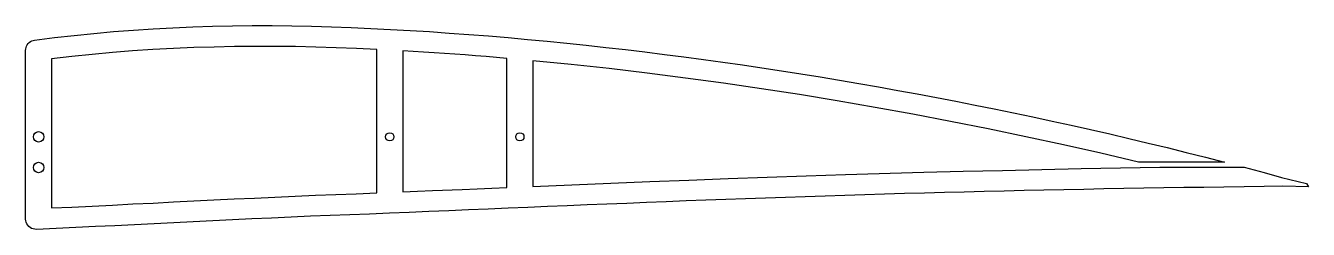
# Model space of a CAD drawing. Header units: millimetres. Extents: x 65 to 312, y -8 to 31.
import ezdxf

# ---------------------------------------------------------------- set-up
doc = ezdxf.new("R2010")
doc.units = ezdxf.units.MM

msp = doc.modelspace()

# ---------------------------------------------------------------- linework, layer by layer
for points in [[(162.5, 24.12), (162.5, -0.08), (169.99, 0.23), (177.49, 0.54), (185, 0.84), (192.51, 1.13), (200.02, 1.42), (207.54, 1.69), (215.06, 1.95), (222.59, 2.19), (237.67, 2.64), (245.22, 2.84), (252.77, 3.02), (260.33, 3.19), (267.9, 3.35), (275.46, 3.49), (283.05, 3.62), (299.27, 3.62), (303.06, 2.61), (306.41, 1.65), (311.23, 0.47), (311.58, -0.13), (306.66, -0.03), (303.07, -0.11), (299.22, -0.16), (295.31, -0.2), (291.51, -0.26), (287.63, -0.31), (283.8, -0.37), (279.95, -0.43), (276.11, -0.5), (272.27, -0.57), (268.43, -0.64), (264.6, -0.72), (260.76, -0.8), (256.93, -0.88), (253.1, -0.97), (249.27, -1.06), (245.44, -1.16), (241.61, -1.25), (237.78, -1.36), (233.96, -1.47), (230.13, -1.58), (226.31, -1.69), (222.49, -1.81), (218.67, -1.93), (214.85, -2.06), (211.04, -2.19), (207.22, -2.32), (203.41, -2.46), (199.6, -2.6), (195.78, -2.74), (191.97, -2.88), (188.16, -3.03), (184.36, -3.18), (180.55, -3.34), (176.74, -3.49), (172.94, -3.65), (169.13, -3.8), (165.33, -3.96), (161.53, -4.12), (157.73, -4.28), (153.92, -4.44), (150.13, -4.6), (146.33, -4.76), (142.53, -4.92), (138.73, -5.08), (134.93, -5.23), (131.13, -5.39), (127.32, -5.53), (123.55, -5.68), (119.79, -5.83), (116.03, -5.99), (112.27, -6.16), (108.5, -6.33), (104.74, -6.51), (100.98, -6.7), (97.22, -6.88), (93.46, -7.07), (89.69, -7.26), (85.93, -7.45), (82.16, -7.64), (78.4, -7.82), (74.63, -8.01), (70.86, -8.18), (67.09, -8.35), (66.76, -8.33), (66.45, -8.27), (66.15, -8.16), (65.87, -8), (65.62, -7.79), (65.4, -7.55), (65.23, -7.28), (65.1, -6.98), (65.03, -6.67), (65, -6.35), (65, 26.11), (65.02, 26.39), (65.08, 26.67), (65.18, 26.94), (65.32, 27.19), (65.49, 27.42), (65.7, 27.62), (65.93, 27.8), (66.18, 27.93), (66.45, 28.03), (66.73, 28.09), (70.52, 28.57), (74.31, 29), (78.11, 29.39), (81.9, 29.72), (85.7, 30.02), (89.51, 30.27), (93.32, 30.47), (97.12, 30.63), (100.93, 30.76), (104.74, 30.84), (108.55, 30.88), (112.36, 30.88), (116.17, 30.85), (119.98, 30.77), (123.79, 30.66), (127.58, 30.52), (131.35, 30.35), (135.12, 30.16), (138.89, 29.95), (142.66, 29.72), (146.43, 29.46), (150.2, 29.18), (153.97, 28.89), (157.74, 28.57), (161.5, 28.23), (165.26, 27.88), (169.03, 27.5), (172.78, 27.11), (176.54, 26.69), (180.3, 26.26), (184.05, 25.81), (187.8, 25.35), (191.55, 24.86), (195.3, 24.36), (199.04, 23.84), (202.79, 23.3), (206.53, 22.75), (210.27, 22.18), (214, 21.6), (217.73, 20.99), (221.46, 20.37), (225.19, 19.74), (228.92, 19.09), (232.64, 18.42), (236.36, 17.74), (240.08, 17.04), (243.79, 16.32), (247.5, 15.59), (251.21, 14.84), (254.92, 14.08), (258.62, 13.3), (262.32, 12.5), (266.01, 11.69), (269.71, 10.87), (273.4, 10.02), (277.08, 9.16), (280.76, 8.28), (284.45, 7.39), (288.11, 6.48), (291.81, 5.55), (295.44, 4.62), (278.91, 4.62), (271.71, 6.3), (264.51, 7.93), (257.29, 9.49), (250.05, 11), (242.81, 12.44), (235.55, 13.82), (228.29, 15.14), (221.01, 16.4), (213.73, 17.59), (206.43, 18.72), (199.13, 19.79), (191.82, 20.79), (184.5, 21.73), (177.17, 22.6), (169.84, 23.39), (162.5, 24.12)], [(132.5, -1.33), (132.5, 26.29), (128.62, 26.47), (124.72, 26.63), (116.88, 26.84), (112.96, 26.88), (109.04, 26.88), (105.13, 26.84), (101.21, 26.76), (97.3, 26.64), (93.39, 26.47), (89.48, 26.26), (85.57, 26), (81.67, 25.69), (77.77, 25.34), (73.88, 24.93), (70, 24.48), (70, -4.22), (73.9, -4.04), (77.8, -3.85), (81.7, -3.66), (85.6, -3.46), (89.5, -3.27), (93.4, -3.07), (97.3, -2.87), (101.2, -2.68), (105.1, -2.49), (109.01, -2.31), (112.91, -2.13), (116.81, -1.96), (120.72, -1.79), (124.63, -1.64), (128.55, -1.48), (132.5, -1.33)], [(137.5, 26.02), (137.5, -1.13), (140.35, -1.01), (143.21, -0.89), (148.92, -0.65), (151.78, -0.53), (154.64, -0.41), (157.5, -0.29), (157.5, 24.57), (155.5, 24.75), (153.5, 24.91), (151.5, 25.07), (149.5, 25.23), (147.5, 25.37), (145.5, 25.52), (143.5, 25.65), (141.5, 25.78), (139.5, 25.91), (137.5, 26.02)]]:
    msp.add_lwpolyline(points, close=True)
for centre, radius in [((67.5, 9.47), 1), ((135, 9.47), 0.8), ((160, 9.47), 0.8), ((67.5, 3.57), 1)]:
    msp.add_circle(centre, radius)

doc.saveas('drawing.dxf')
